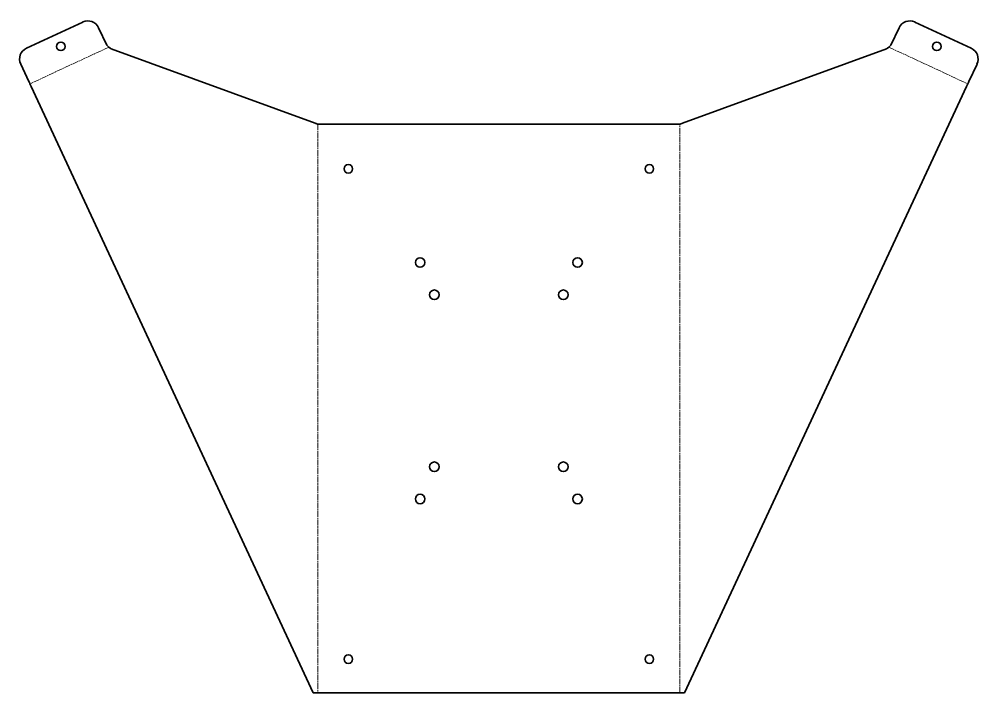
# Model space of a CAD drawing. Header units: inches. Extents: x 0 to 402, y 0 to 282.
import ezdxf

# ---------------------------------------------------------------- set-up
doc = ezdxf.new("R2010")
doc.units = ezdxf.units.IN
doc.header["$MEASUREMENT"] = 0
doc.linetypes.add('Chain', pattern=[13.68, 9.12, -1.14, 2.28, -1.14])
doc.layers.add('SIMUMAK Bend Centerline (ISO)', color=7, linetype='Chain', lineweight=9)
doc.layers.add('SIMUMAK Visible (ISO)', color=7, linetype='Continuous', lineweight=35)

# ---------------------------------------------------------------- blocks, each defined once
blk = doc.blocks.new('CDR-INJOY-V029-CCY001_Sheet_CDR-INJOY-V029-CCY001 (Desplegada)')
at = {"layer": 'SIMUMAK Bend Centerline (ISO)', "ltscale": 0.263158}
for p, q in [((-202.39, 89.27), (-235.47, 73.84)), ((124.04, 89.27), (157.12, 73.84)), ((-114.93, 56.96), (-114.93, -181.04)), ((36.57, -181.04), (36.57, 56.96))]:
    blk.add_line(p, q, dxfattribs=at)
at = {"layer": 'SIMUMAK Visible (ISO)'}
for p, q in [((-236.91, 88.77), (-213.35, 99.75)), ((-206.7, 97.33), (-203.32, 90.08)), ((124.97, 90.08), (128.35, 97.33)), ((134.99, 99.75), (158.56, 88.77)), ((-201.46, 88.46), (-116.06, 57.37)), ((37.7, 57.37), (123.11, 88.46)), ((-235.95, 74.87), (-239.33, 82.12)), ((160.98, 82.12), (157.6, 74.87)), ((-116.93, -181.04), (-234.99, 72.82)), ((156.64, 72.82), (38.57, -181.04)), ((36.57, 56.96), (-114.93, 56.96)), ((-116.93, -181.04), (38.57, -181.04))]:
    blk.add_line(p, q, dxfattribs=at)
for centre, radius in [((-222.48, 89.56), 1.8), ((144.12, 89.56), 1.8), ((-102.18, 38.28), 1.8), ((23.82, 38.28), 1.8), ((-72.13, -0.92), 2), ((-6.23, -0.92), 2), ((-66.18, -14.42), 2), ((-12.18, -14.42), 2), ((-66.18, -86.42), 2), ((-12.18, -86.42), 2), ((-72.13, -99.92), 2), ((-6.23, -99.92), 2), ((-102.18, -166.92), 1.8), ((23.82, -166.92), 1.8)]:
    blk.add_circle(centre, radius, dxfattribs=at)
at = {"layer": 'SIMUMAK Visible (ISO)', "extrusion": (0, 0, -1)}
for centre, start, end in [((211.23, 95.22), 65, 155), ((-132.88, 95.22), 25, 115), ((234.8, 84.23), 335, 65), ((-156.44, 84.23), 115, 205)]:
    blk.add_arc(centre, 5, start, end, dxfattribs=at)
at = {"layer": 'SIMUMAK Visible (ISO)'}
for points in [[(-203.32, 90.08), (-202.7, 89.54), (-202.08, 89), (-201.46, 88.46)], [(123.11, 88.46), (123.73, 89), (124.35, 89.54), (124.97, 90.08)], [(-234.99, 72.82), (-235.31, 73.5), (-235.63, 74.19), (-235.95, 74.87)], [(157.6, 74.87), (157.28, 74.19), (156.96, 73.5), (156.64, 72.82)]]:
    blk.add_open_spline(points, degree=3, dxfattribs=at)
for points in [[(-114.93, 56.96), (-114.95, 56.97), (-114.98, 56.98), (-115.01, 56.99), (-115.03, 57), (-115.06, 57.01), (-115.09, 57.02), (-115.11, 57.03), (-115.14, 57.04), (-115.17, 57.05), (-115.2, 57.06), (-115.22, 57.07), (-115.25, 57.08), (-115.28, 57.09), (-115.3, 57.1), (-115.33, 57.11), (-115.36, 57.12), (-115.38, 57.13), (-115.41, 57.14), (-115.44, 57.15), (-115.46, 57.16), (-115.49, 57.17), (-115.52, 57.18), (-115.55, 57.19), (-115.57, 57.2), (-115.6, 57.21), (-115.63, 57.22), (-115.65, 57.23), (-115.68, 57.24), (-115.71, 57.25), (-115.73, 57.26), (-115.76, 57.27), (-115.79, 57.28), (-115.81, 57.29), (-115.84, 57.3), (-115.87, 57.3), (-115.9, 57.31), (-115.92, 57.32), (-115.95, 57.33), (-115.98, 57.34), (-116, 57.35), (-116.03, 57.36), (-116.06, 57.37)], [(37.7, 57.37), (37.68, 57.36), (37.65, 57.35), (37.62, 57.34), (37.6, 57.33), (37.57, 57.32), (37.54, 57.31), (37.52, 57.3), (37.49, 57.3), (37.46, 57.29), (37.44, 57.28), (37.41, 57.27), (37.38, 57.26), (37.35, 57.25), (37.33, 57.24), (37.3, 57.23), (37.27, 57.22), (37.25, 57.21), (37.22, 57.2), (37.19, 57.19), (37.17, 57.18), (37.14, 57.17), (37.11, 57.16), (37.09, 57.15), (37.06, 57.14), (37.03, 57.13), (37, 57.12), (36.98, 57.11), (36.95, 57.1), (36.92, 57.09), (36.9, 57.08), (36.87, 57.07), (36.84, 57.06), (36.82, 57.05), (36.79, 57.04), (36.76, 57.03), (36.74, 57.02), (36.71, 57.01), (36.68, 57), (36.65, 56.99), (36.63, 56.98), (36.6, 56.97), (36.57, 56.96)]]:
    blk.add_open_spline(points, degree=3, knots=[0, 0, 0, 0, 0.0116133, 0.0116133, 0.0116133, 0.0232493, 0.0232493, 0.0232493, 0.0348989, 0.0348989, 0.0348989, 0.046553, 0.046553, 0.046553, 0.0582025, 0.0582025, 0.0582025, 0.0698386, 0.0698386, 0.0698386, 0.0814519, 0.0814519, 0.0814519, 0.0930652, 0.0930652, 0.0930652, 0.1047012, 0.1047012, 0.1047012, 0.1163508, 0.1163508, 0.1163508, 0.1280048, 0.1280048, 0.1280048, 0.1396544, 0.1396544, 0.1396544, 0.1512904, 0.1512904, 0.1512904, 0.1629037, 0.1629037, 0.1629037, 0.1629037], dxfattribs=at)

msp = doc.modelspace()

# ---------------------------------------------------------------- block references
msp.add_blockref('CDR-INJOY-V029-CCY001_Sheet_CDR-INJOY-V029-CCY001 (Desplegada)', (239.78, 181.04))

doc.saveas('drawing.dxf')
